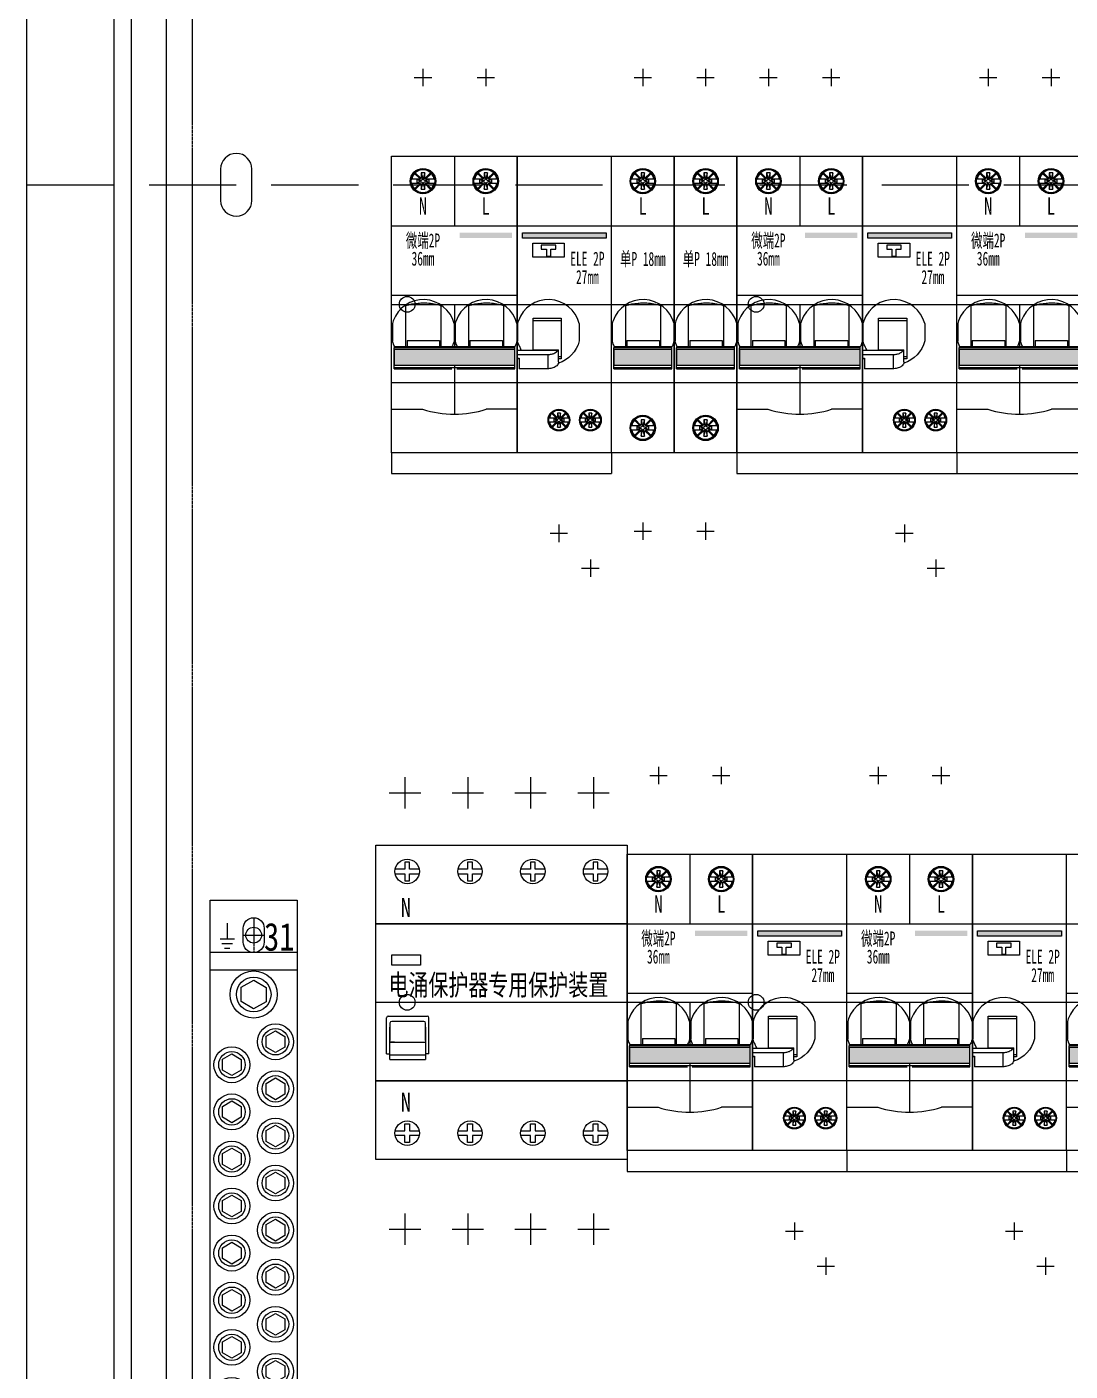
# Model space of a CAD drawing. Extents: x 1423953 to 1424553, y 431543 to 432743.
# Drawn here: x 1423953.4 to 1424252.4, y 431803.3 to 432188.5 of the extents above; entities that cross this region are included whole.
import ezdxf
from ezdxf.enums import TextEntityAlignment as Align

# ---------------------------------------------------------------- set-up
doc = ezdxf.new("R2010")
doc.units = 0
doc.header["$MEASUREMENT"] = 0
doc.linetypes.add('DASH', pattern=[0.35, 0.25, -0.1])
doc.linetypes.add('LYJS-XX', pattern=[0.35, 0.25, -0.1])
for name, color, linetype in [('dian', 7, 'Continuous'), ('LY-JS-BJ', 7, 'Continuous'), ('LY-JS-YQJ', 7, 'Continuous'), ('布置图', 20, 'Continuous'), ('照明平面设备层', 1, 'Continuous')]:
    doc.layers.add(name, color=color, linetype=linetype)
doc.styles.add('-宋体', font='', dxfattribs={"width": 0.65})
doc.styles.add('LY-SJ-元器件', font='', dxfattribs={"width": 0.6, "height": 4})
doc.styles.get('-宋体').set_extended_font_data('NSimSun')
doc.styles.get('LY-SJ-元器件').set_extended_font_data('SimSun')

# ---------------------------------------------------------------- blocks, each defined once
blk = doc.blocks.new('微端1P-18mm-2022.1')
h = blk.add_hatch(color=0)
h.dxf.hatch_style = 1
h.paths.add_polyline_path([(17.3, -17.47), (17.3, -12.97), (0.7, -12.97), (0.7, -17.47)])
at = {"color": 1}
for p, q in [((9, 67.5), (9, 62.5)), ((6.5, 65), (11.5, 65)), ((0, 0), (18, 0)), ((6.5, -65), (11.5, -65)), ((9, -62.5), (9, -67.5))]:
    blk.add_line(p, q, dxfattribs=at)
at = {"color": 0}
for p, q in [((0, -42.5), (0, 42.5)), ((0, 42.5), (18, 42.5)), ((18, 42.5), (18, -42.5)), ((0, 22.5), (18, 22.5)), ((18, -22.5), (0, -22.5)), ((18, -42.5), (0, -42.5))]:
    blk.add_line(p, q, dxfattribs=at)
at = {"color": 0, "linetype": 'Continuous', "lineweight": 25}
for p, q in [((5.58, 34.71), (7.95, 34.71)), ((7.95, 35.91), (5.59, 35.91)), ((6.7, 37.82), (6.49, 37.61)), ((6.49, 37.61), (6.6, 37.5)), ((6.6, 37.5), (8.15, 35.95)), ((8.15, 34.67), (6.6, 33.12)), ((6.81, 37.71), (6.7, 37.82)), ((8.39, 36.13), (6.81, 37.71)), ((7.25, 35.91), (7.25, 34.71)), ((7.25, 35.91), (8, 35.46)), ((7.25, 34.71), (8, 35.16)), ((8, 35.46), (8, 35.16)), ((8.25, 35.46), (8, 35.46)), ((8, 35.16), (8.25, 35.16)), ((8.5, 37.66), (8.85, 36.31)), ((8.5, 37.66), (8.5, 36.46)), ((9.5, 37.66), (8.5, 37.66)), ((8.5, 36.46), (8.85, 35.96)), ((9.15, 36.31), (8.85, 36.31)), ((8.85, 36.31), (8.85, 35.96)), ((9.5, 37.66), (9.15, 36.31)), ((9.5, 36.46), (9.15, 35.96)), ((9.15, 35.96), (9.15, 36.31)), ((9.5, 36.46), (9.5, 37.66)), ((11.19, 37.71), (9.61, 36.13)), ((10, 35.46), (9.75, 35.46)), ((9.75, 35.16), (10, 35.16)), ((9.85, 35.95), (11.4, 37.5)), ((11.4, 33.12), (9.85, 34.67)), ((10.75, 35.91), (10, 35.46)), ((10, 35.16), (10, 35.46)), ((10.75, 34.71), (10, 35.16)), ((12.42, 35.91), (10.05, 35.91)), ((10.05, 34.71), (12.41, 34.71)), ((10.75, 34.71), (10.75, 35.91)), ((11.3, 37.82), (11.19, 37.71)), ((11.51, 37.61), (11.3, 37.82)), ((11.4, 37.5), (11.51, 37.61)), ((6.6, 33.12), (6.49, 33.01)), ((6.49, 33.01), (6.7, 32.8)), ((6.7, 32.8), (6.81, 32.91)), ((6.81, 32.91), (8.39, 34.49)), ((8.5, 34.16), (8.85, 34.65)), ((8.5, 32.96), (8.85, 34.31)), ((8.5, 34.16), (8.5, 32.96)), ((8.5, 32.96), (9.5, 32.96)), ((8.85, 34.65), (8.85, 34.31)), ((8.85, 34.31), (9.15, 34.31)), ((9, 31.81), (9, 32.06)), ((9.15, 34.31), (9.15, 34.66)), ((9.5, 34.16), (9.15, 34.66)), ((9.15, 34.31), (9.5, 32.96)), ((9.5, 32.96), (9.5, 34.16)), ((9.61, 34.49), (11.19, 32.91)), ((11.19, 32.91), (11.3, 32.8)), ((11.3, 32.8), (11.51, 33.01)), ((11.51, 33.01), (11.4, 33.12)), ((4.1, -12.22), (4.1, -0.35)), ((14.1, -0.35), (14.1, -12.22)), ((0.25, -5.47), (0.25, -10.49)), ((17.95, -5.47), (17.95, -10.49)), ((4.45, -10.38), (13.75, -10.38)), ((4.45, -10.38), (4.45, -12.22)), ((13.75, -10.38), (13.75, -12.22)), ((0.7, -12.22), (0.7, -12.44)), ((17.3, -12.22), (0.7, -12.22)), ((17.3, -12.44), (0.7, -12.44)), ((0.7, -18.44), (0.7, -12.44)), ((17.3, -12.97), (0.7, -12.97)), ((0.7, -12.97), (0.7, -17.47)), ((17.3, -12.44), (17.3, -12.22)), ((17.3, -18.44), (17.3, -12.44)), ((17.3, -17.47), (17.3, -12.97)), ((0.7, -17.47), (17.3, -17.47)), ((0.7, -18.13), (17.3, -18.13)), ((0.7, -18.44), (17.3, -18.44)), ((6.7, -32.89), (6.49, -33.1)), ((6.49, -33.1), (6.6, -33.21)), ((6.6, -33.21), (8.15, -34.76)), ((6.81, -33), (6.7, -32.89)), ((8.39, -34.58), (6.81, -33)), ((8.5, -33.05), (8.85, -34.4)), ((8.5, -33.05), (8.5, -34.25)), ((9.5, -33.05), (8.5, -33.05)), ((8.5, -34.25), (8.85, -34.75)), ((9.15, -34.4), (8.85, -34.4)), ((8.85, -34.4), (8.85, -34.75)), ((9.5, -33.05), (9.15, -34.4)), ((9.5, -34.25), (9.15, -34.75)), ((9.15, -34.75), (9.15, -34.4)), ((9.5, -34.25), (9.5, -33.05)), ((11.19, -33), (9.61, -34.58)), ((9.85, -34.76), (11.4, -33.21)), ((11.3, -32.89), (11.19, -33)), ((11.51, -33.1), (11.3, -32.89)), ((11.4, -33.21), (11.51, -33.1)), ((5.58, -36), (7.95, -36)), ((7.95, -34.8), (5.59, -34.8)), ((6.6, -37.59), (6.49, -37.7)), ((6.49, -37.7), (6.7, -37.91)), ((8.15, -36.04), (6.6, -37.59)), ((6.7, -37.91), (6.81, -37.8)), ((6.81, -37.8), (8.39, -36.22)), ((7.25, -34.8), (7.25, -36)), ((7.25, -34.8), (8, -35.25)), ((7.25, -36), (8, -35.55)), ((8, -35.25), (8, -35.55)), ((8.25, -35.25), (8, -35.25)), ((8, -35.55), (8.25, -35.55)), ((8.5, -36.55), (8.85, -36.05)), ((8.5, -37.75), (8.85, -36.4)), ((8.5, -36.55), (8.5, -37.75)), ((8.5, -37.75), (9.5, -37.75)), ((8.85, -36.05), (8.85, -36.4)), ((8.85, -36.4), (9.15, -36.4)), ((9.15, -36.4), (9.15, -36.05)), ((9.5, -36.55), (9.15, -36.05)), ((9.15, -36.4), (9.5, -37.75)), ((9.5, -37.75), (9.5, -36.55)), ((9.61, -36.22), (11.19, -37.8)), ((10, -35.25), (9.75, -35.25)), ((9.75, -35.55), (10, -35.55)), ((11.4, -37.59), (9.85, -36.04)), ((10.75, -34.8), (10, -35.25)), ((10, -35.55), (10, -35.25)), ((10.75, -36), (10, -35.55)), ((12.42, -34.8), (10.05, -34.8)), ((10.05, -36), (12.41, -36)), ((10.75, -36), (10.75, -34.8)), ((11.19, -37.8), (11.3, -37.91)), ((11.3, -37.91), (11.51, -37.7)), ((11.51, -37.7), (11.4, -37.59)), ((9, -38.9), (9, -38.65))]:
    blk.add_line(p, q, dxfattribs=at)
for points in [[(8.85, 35.96, -0.008657), (8.83, 35.88, -0.023793), (8.8, 35.81, -0.091571), (8.7, 35.65, -0.078411), (8.54, 35.53, -0.073505), (8.41, 35.48, -0.017685), (8.36, 35.47, -0.010456), (8.3, 35.46, -0.005778), (8.25, 35.46)], [(8.25, 35.16, -0.00869), (8.33, 35.15, -0.023887), (8.41, 35.14, -0.086312), (8.57, 35.07, -0.089889), (8.74, 34.92, -0.067544), (8.8, 34.81, -0.017754), (8.82, 34.76, -0.010496), (8.84, 34.71, -0.005799), (8.85, 34.65)], [(9.75, 35.46, -0.008656), (9.67, 35.47, -0.023792), (9.59, 35.48, -0.085963), (9.43, 35.54, -0.089526), (9.26, 35.69, -0.067272), (9.2, 35.81, -0.017683), (9.18, 35.86, -0.010455), (9.16, 35.91, -0.005777), (9.15, 35.96)], [(9.15, 34.66, -0.008657), (9.17, 34.74, -0.023793), (9.2, 34.81, -0.091571), (9.3, 34.96, -0.078412), (9.46, 35.09, -0.073501), (9.59, 35.14, -0.017684), (9.64, 35.15, -0.010456), (9.7, 35.15, -0.005777), (9.75, 35.16)], [(17.95, -5.47, 0.325898), (9.48, 1.36, 0.327549), (0.48, -4.75, 0.019903), (0.25, -5.47)], [(4.1, -0.35, -0.057791), (7.63, 0.35, -0.021426), (9.1, 0.42)], [(9.1, 0.42, -0.062866), (13.22, -0.09, -0.011925), (13.81, -0.26, -0.00278), (14.1, -0.35)], [(0.95, -12.22, -0.004985), (0.8, -11.97, -0.030991), (0.56, -11.44, -0.01067), (0.46, -11.16, -0.005787), (0.39, -10.94, -0.003458), (0.32, -10.72, -0.001919), (0.25, -10.49)], [(17.95, -10.49, -0.002854), (17.85, -10.83, -0.004585), (17.78, -11.05, -0.019111), (17.6, -11.55, -0.037551), (17.32, -12.12, -0.002555), (17.26, -12.22)], [(8.85, -34.75, -0.008657), (8.83, -34.83, -0.023793), (8.8, -34.9, -0.091571), (8.7, -35.05, -0.078411), (8.54, -35.18, -0.073505), (8.41, -35.23, -0.017685), (8.36, -35.24, -0.010456), (8.3, -35.24, -0.005778), (8.25, -35.25)], [(8.25, -35.55, -0.00869), (8.33, -35.56, -0.023887), (8.41, -35.57, -0.086312), (8.57, -35.63, -0.089889), (8.74, -35.79, -0.067544), (8.8, -35.9, -0.017754), (8.82, -35.95, -0.010496), (8.84, -36, -0.005799), (8.85, -36.05)], [(9.75, -35.25, -0.008656), (9.67, -35.24, -0.023792), (9.59, -35.23, -0.085963), (9.43, -35.16, -0.089526), (9.26, -35.01, -0.067272), (9.2, -34.9, -0.017683), (9.18, -34.85, -0.010455), (9.16, -34.8, -0.005777), (9.15, -34.75)], [(9.15, -36.05, -0.008657), (9.17, -35.97, -0.023793), (9.2, -35.9, -0.091571), (9.3, -35.74, -0.078412), (9.46, -35.62, -0.073501), (9.59, -35.57, -0.017684), (9.64, -35.56, -0.010456), (9.7, -35.55, -0.005777), (9.75, -35.55)]]:
    blk.add_lwpolyline(points, format="xyb", dxfattribs=at)
at = {"color": 0}
for centre, radius in [((9, 35.31), 3.64), ((9, 35.31), 3.39), ((9, -35.4), 3.64), ((9, -35.4), 3.39)]:
    blk.add_circle(centre, radius, dxfattribs=at)
at = {"color": 0, "linetype": 'Continuous', "lineweight": 25}
for centre in [(9, 35.31), (9, -35.4)]:
    blk.add_circle(centre, 3.5, dxfattribs=at)
for centre, radius, start, end in [((9, 35.31), 3.25, 47.6454, 132.3546), ((9, 35.31), 3.25, 137.6454, 169.3613), ((9, 35.31), 3.25, 190.6387, 222.3546), ((7.95, 36.46), 0.552, 270, 360), ((7.95, 34.16), 0.552, 0, 90), ((10.05, 36.46), 0.552, 180, 270), ((10.05, 34.16), 0.552, 90, 180), ((9, 35.31), 3.25, 10.6387, 42.3546), ((9, 35.31), 3.25, 317.6454, 349.3613), ((9, 35.31), 3.25, 227.6454, 312.3546), ((9, -35.4), 3.25, 137.6454, 169.3613), ((9, -35.4), 3.25, 47.6454, 132.3546), ((7.95, -34.25), 0.552, 270, 360), ((10.05, -34.25), 0.552, 180, 270), ((9, -35.4), 3.25, 10.6387, 42.3546), ((9, -35.4), 3.25, 190.6387, 222.3546), ((9, -35.4), 3.25, 227.6454, 312.3546), ((7.95, -36.55), 0.552, 0, 90), ((10.05, -36.55), 0.552, 90, 180), ((9, -35.4), 3.25, 317.6454, 349.3613)]:
    blk.add_arc(centre, radius, start, end, dxfattribs=at)
at = {"color": 0, "style": 'LY-SJ-元器件', "width": 0.7}
blk.add_text('L', height=5, dxfattribs=at).set_placement((9, 28.16), align=Align.MIDDLE)
at = {"color": 1, "style": 'LY-SJ-元器件', "width": 0.6}
blk.add_text('单P 18mm', height=4, dxfattribs=at).set_placement((9, 13.08), align=Align.MIDDLE)
blk = doc.blocks.new('微端2P+ELE-63mm-2022.1')
h = blk.add_hatch(color=3)
h.dxf.hatch_style = 1
h.paths.add_polyline_path([(34.5, 19), (34.5, 20.5), (19.5, 20.5), (19.5, 19)])
h = blk.add_hatch(color=3)
h.dxf.hatch_style = 1
h.paths.add_polyline_path([(61.5, 19), (61.5, 20.5), (37.5, 20.5), (37.5, 19)])
h = blk.add_hatch(color=0)
h.dxf.hatch_style = 1
h.paths.add_polyline_path([(0.7, -12.97), (0.7, -17.47), (35.3, -17.47), (35.3, -12.97)])
at = {"color": 1}
for p, q in [((9, 67.5), (9, 62.5)), ((27, 67.5), (27, 62.5)), ((6.5, 65), (11.5, 65)), ((24.5, 65), (29.5, 65)), ((0, 0), (63, 0))]:
    blk.add_line(p, q, dxfattribs=at)
at = {"color": 0}
for p, q in [((0, 42.5), (36, 42.5)), ((0, -42.5), (0, 42.5)), ((18, 42.5), (18, 22.5)), ((36, 42.5), (36, -42.5)), ((63, -42.5), (63, 42.5)), ((0, 22.5), (36, 22.5)), ((36, 2.5), (0, 2.5)), ((18, 0), (18, -12.22)), ((18, -17.47), (18, -31.46)), ((48.65, -15.61), (47.85, -15.61)), ((36, -22.5), (0, -22.5)), ((0, -42.5), (0, -48.5)), ((36, -42.5), (0, -42.5)), ((63, -42.5), (63, -48.5)), ((0, -48.5), (63, -48.5))]:
    blk.add_line(p, q, dxfattribs=at)
at = {"color": 0, "linetype": 'Continuous', "lineweight": 25}
for p, q in [((5.58, 34.71), (7.95, 34.71)), ((7.95, 35.91), (5.59, 35.91)), ((6.7, 37.82), (6.49, 37.61)), ((6.49, 37.61), (6.6, 37.5)), ((6.6, 37.5), (8.15, 35.95)), ((8.15, 34.67), (6.6, 33.12)), ((6.81, 37.71), (6.7, 37.82)), ((8.39, 36.13), (6.81, 37.71)), ((7.25, 35.91), (8, 35.46)), ((7.25, 35.91), (7.25, 34.71)), ((7.25, 34.71), (8, 35.16)), ((8, 35.46), (8, 35.16)), ((8.25, 35.46), (8, 35.46)), ((8, 35.16), (8.25, 35.16)), ((9.5, 37.66), (8.5, 37.66)), ((8.5, 37.66), (8.5, 36.46)), ((8.5, 37.66), (8.85, 36.31)), ((8.5, 36.46), (8.85, 35.96)), ((9.15, 36.31), (8.85, 36.31)), ((8.85, 36.31), (8.85, 35.96)), ((9.5, 37.66), (9.15, 36.31)), ((9.5, 36.46), (9.15, 35.96)), ((9.15, 35.96), (9.15, 36.31)), ((9.5, 36.46), (9.5, 37.66)), ((11.19, 37.71), (9.61, 36.13)), ((10, 35.46), (9.75, 35.46)), ((9.75, 35.16), (10, 35.16)), ((9.85, 35.95), (11.4, 37.5)), ((11.4, 33.12), (9.85, 34.67)), ((10.75, 35.91), (10, 35.46)), ((10, 35.16), (10, 35.46)), ((10.75, 34.71), (10, 35.16)), ((12.42, 35.91), (10.05, 35.91)), ((10.05, 34.71), (12.41, 34.71)), ((10.75, 34.71), (10.75, 35.91)), ((11.3, 37.82), (11.19, 37.71)), ((11.51, 37.61), (11.3, 37.82)), ((11.4, 37.5), (11.51, 37.61)), ((23.58, 34.71), (25.95, 34.71)), ((25.95, 35.91), (23.59, 35.91)), ((24.7, 37.82), (24.49, 37.61)), ((24.49, 37.61), (24.6, 37.5)), ((24.6, 37.5), (26.15, 35.95)), ((26.15, 34.67), (24.6, 33.12)), ((24.81, 37.71), (24.7, 37.82)), ((26.39, 36.13), (24.81, 37.71)), ((25.25, 35.91), (25.25, 34.71)), ((25.25, 35.91), (26, 35.46)), ((25.25, 34.71), (26, 35.16)), ((26.25, 35.46), (26, 35.46)), ((26, 35.46), (26, 35.16)), ((26, 35.16), (26.25, 35.16)), ((26.5, 37.66), (26.5, 36.46)), ((26.5, 37.66), (26.85, 36.31)), ((27.5, 37.66), (26.5, 37.66)), ((26.5, 36.46), (26.85, 35.96)), ((26.85, 36.31), (26.85, 35.96)), ((27.15, 36.31), (26.85, 36.31)), ((27.5, 37.66), (27.15, 36.31)), ((27.5, 36.46), (27.15, 35.96)), ((27.15, 35.96), (27.15, 36.31)), ((27.5, 36.46), (27.5, 37.66)), ((29.19, 37.71), (27.61, 36.13)), ((28, 35.46), (27.75, 35.46)), ((27.75, 35.16), (28, 35.16)), ((27.85, 35.95), (29.4, 37.5)), ((29.4, 33.12), (27.85, 34.67)), ((28.75, 35.91), (28, 35.46)), ((28, 35.16), (28, 35.46)), ((28.75, 34.71), (28, 35.16)), ((30.42, 35.91), (28.05, 35.91)), ((28.05, 34.71), (30.41, 34.71)), ((28.75, 34.71), (28.75, 35.91)), ((29.3, 37.82), (29.19, 37.71)), ((29.51, 37.61), (29.3, 37.82)), ((29.4, 37.5), (29.51, 37.61)), ((6.6, 33.12), (6.49, 33.01)), ((6.49, 33.01), (6.7, 32.8)), ((6.7, 32.8), (6.81, 32.91)), ((6.81, 32.91), (8.39, 34.49)), ((8.5, 34.16), (8.85, 34.65)), ((8.5, 32.96), (8.85, 34.31)), ((8.5, 34.16), (8.5, 32.96)), ((8.5, 32.96), (9.5, 32.96)), ((8.85, 34.65), (8.85, 34.31)), ((8.85, 34.31), (9.15, 34.31)), ((9, 31.81), (9, 32.06)), ((9.15, 34.31), (9.15, 34.66)), ((9.5, 34.16), (9.15, 34.66)), ((9.15, 34.31), (9.5, 32.96)), ((9.5, 32.96), (9.5, 34.16)), ((9.61, 34.49), (11.19, 32.91)), ((11.19, 32.91), (11.3, 32.8)), ((11.3, 32.8), (11.51, 33.01)), ((11.51, 33.01), (11.4, 33.12)), ((24.6, 33.12), (24.49, 33.01)), ((24.49, 33.01), (24.7, 32.8)), ((24.7, 32.8), (24.81, 32.91)), ((24.81, 32.91), (26.39, 34.49)), ((26.5, 34.16), (26.85, 34.65)), ((26.5, 32.96), (26.85, 34.31)), ((26.5, 34.16), (26.5, 32.96)), ((26.5, 32.96), (27.5, 32.96)), ((26.85, 34.65), (26.85, 34.31)), ((26.85, 34.31), (27.15, 34.31)), ((27, 31.81), (27, 32.06)), ((27.5, 34.16), (27.15, 34.66)), ((27.15, 34.31), (27.15, 34.66)), ((27.15, 34.31), (27.5, 32.96)), ((27.5, 32.96), (27.5, 34.16)), ((27.61, 34.49), (29.19, 32.91)), ((29.19, 32.91), (29.3, 32.8)), ((29.3, 32.8), (29.51, 33.01)), ((29.51, 33.01), (29.4, 33.12)), ((4.1, -12.22), (4.1, -0.35)), ((14.1, -0.35), (14.1, -12.22)), ((22.1, -12.22), (22.1, -0.35)), ((32.1, -0.35), (32.1, -12.22)), ((0.25, -5.47), (0.25, -10.49)), ((17.95, -5.47), (17.95, -10.49)), ((18.25, -5.47), (18.25, -10.49)), ((35.95, -5.47), (35.95, -10.49)), ((36.11, -5.47), (36.11, -10.49)), ((40.55, -13.08), (40.55, -3.94)), ((40.55, -3.94), (48.65, -3.94)), ((40.55, -4.67), (48.65, -4.67)), ((48.65, -3.94), (48.65, -15.61)), ((53.81, -5.47), (53.81, -10.49)), ((4.45, -10.38), (13.75, -10.38)), ((4.45, -10.38), (4.45, -12.22)), ((13.75, -10.38), (13.75, -12.22)), ((22.45, -10.38), (31.75, -10.38)), ((22.45, -10.38), (22.45, -12.22)), ((31.75, -10.38), (31.75, -12.22)), ((0.7, -12.22), (0.7, -12.44)), ((35.3, -12.22), (0.7, -12.22)), ((35.3, -12.44), (0.7, -12.44)), ((0.7, -18.44), (0.7, -12.44)), ((35.3, -12.97), (0.7, -12.97)), ((0.7, -12.97), (0.7, -17.47)), ((35.3, -12.44), (35.3, -12.22)), ((35.3, -18.44), (35.3, -12.44)), ((35.3, -17.47), (35.3, -12.97)), ((36, -13.09), (47.68, -13.09)), ((36, -14.38), (44.85, -14.38)), ((40.55, -13.08), (47.85, -13.08)), ((44.85, -18.44), (44.85, -14.38)), ((47.85, -16.51), (47.85, -13.08)), ((47.85, -14.99), (48.65, -14.99)), ((0.7, -17.47), (35.3, -17.47)), ((0.7, -18.13), (35.3, -18.13)), ((0.7, -18.44), (17.3, -18.44)), ((18.7, -18.44), (35.3, -18.44)), ((36, -15.45), (36.55, -15.45)), ((36.55, -15.61), (36, -15.61)), ((36.55, -15.45), (36.55, -18.44)), ((44.85, -18.44), (36.55, -18.44)), ((47.07, -32.65), (45.04, -32.65)), ((45.04, -33.68), (47.07, -33.68)), ((46, -31.01), (45.82, -31.19)), ((45.82, -31.19), (45.91, -31.29)), ((45.91, -31.29), (47.24, -32.62)), ((47.24, -33.71), (45.91, -35.04)), ((46.09, -31.1), (46, -31.01)), ((47.45, -32.46), (46.09, -31.1)), ((46.09, -35.23), (47.45, -33.87)), ((46.47, -32.65), (46.47, -33.68)), ((46.47, -32.65), (47.11, -33.04)), ((46.47, -33.68), (47.11, -33.29)), ((47.11, -33.04), (47.11, -33.29)), ((47.33, -33.04), (47.11, -33.04)), ((47.11, -33.29), (47.33, -33.29)), ((47.54, -31.15), (47.84, -32.31)), ((47.54, -31.15), (47.54, -32.18)), ((48.4, -31.15), (47.54, -31.15)), ((47.54, -32.18), (47.84, -32.61)), ((47.54, -34.15), (47.84, -33.73)), ((47.54, -35.18), (47.84, -34.02)), ((47.54, -34.15), (47.54, -35.18)), ((48.1, -32.31), (47.84, -32.31)), ((47.84, -32.31), (47.84, -32.61)), ((47.84, -33.73), (47.84, -34.02)), ((47.84, -34.02), (48.1, -34.02)), ((48.4, -31.15), (48.1, -32.31)), ((48.4, -32.18), (48.1, -32.61)), ((48.1, -32.61), (48.1, -32.31)), ((48.1, -34.02), (48.1, -33.72)), ((48.4, -34.15), (48.1, -33.72)), ((48.1, -34.02), (48.4, -35.18)), ((48.4, -32.18), (48.4, -31.15)), ((48.4, -35.18), (48.4, -34.15)), ((49.85, -31.1), (48.49, -32.46)), ((48.49, -33.87), (49.85, -35.23)), ((48.83, -33.04), (48.61, -33.04)), ((48.61, -33.29), (48.83, -33.29)), ((48.7, -32.62), (50.03, -31.29)), ((50.03, -35.04), (48.7, -33.71)), ((49.47, -32.65), (48.83, -33.04)), ((48.83, -33.29), (48.83, -33.04)), ((49.47, -33.68), (48.83, -33.29)), ((50.9, -32.65), (48.87, -32.65)), ((48.87, -33.68), (50.89, -33.68)), ((49.47, -33.68), (49.47, -32.65)), ((49.94, -31.01), (49.85, -31.1)), ((50.12, -31.19), (49.94, -31.01)), ((50.03, -31.29), (50.12, -31.19)), ((56.07, -32.65), (54.04, -32.65)), ((54.04, -33.68), (56.07, -33.68)), ((55, -31.01), (54.82, -31.19)), ((54.82, -31.19), (54.91, -31.29)), ((54.91, -31.29), (56.24, -32.62)), ((56.24, -33.71), (54.91, -35.04)), ((55.09, -31.1), (55, -31.01)), ((56.45, -32.46), (55.09, -31.1)), ((55.09, -35.23), (56.45, -33.87)), ((55.47, -32.65), (55.47, -33.68)), ((55.47, -32.65), (56.11, -33.04)), ((55.47, -33.68), (56.11, -33.29)), ((56.11, -33.04), (56.11, -33.29)), ((56.33, -33.04), (56.11, -33.04)), ((56.11, -33.29), (56.33, -33.29)), ((56.54, -31.15), (56.84, -32.31)), ((56.54, -31.15), (56.54, -32.18)), ((57.4, -31.15), (56.54, -31.15)), ((56.54, -32.18), (56.84, -32.61)), ((56.54, -34.15), (56.84, -33.73)), ((56.54, -35.18), (56.84, -34.02)), ((56.54, -34.15), (56.54, -35.18)), ((57.1, -32.31), (56.84, -32.31)), ((56.84, -32.31), (56.84, -32.61)), ((56.84, -33.73), (56.84, -34.02)), ((56.84, -34.02), (57.1, -34.02)), ((57.4, -31.15), (57.1, -32.31)), ((57.4, -32.18), (57.1, -32.61)), ((57.1, -32.61), (57.1, -32.31)), ((57.1, -34.02), (57.1, -33.72)), ((57.4, -34.15), (57.1, -33.72)), ((57.1, -34.02), (57.4, -35.18)), ((57.4, -32.18), (57.4, -31.15)), ((57.4, -35.18), (57.4, -34.15)), ((58.85, -31.1), (57.49, -32.46)), ((57.49, -33.87), (58.85, -35.23)), ((57.83, -33.04), (57.61, -33.04)), ((57.61, -33.29), (57.83, -33.29)), ((57.7, -32.62), (59.03, -31.29)), ((59.03, -35.04), (57.7, -33.71)), ((58.47, -32.65), (57.83, -33.04)), ((57.83, -33.29), (57.83, -33.04)), ((58.47, -33.68), (57.83, -33.29)), ((59.9, -32.65), (57.87, -32.65)), ((57.87, -33.68), (59.89, -33.68)), ((58.47, -33.68), (58.47, -32.65)), ((58.94, -31.01), (58.85, -31.1)), ((59.12, -31.19), (58.94, -31.01)), ((59.03, -31.29), (59.12, -31.19)), ((45.91, -35.04), (45.82, -35.14)), ((45.82, -35.14), (46, -35.32)), ((46, -35.32), (46.09, -35.23)), ((47.54, -35.18), (48.4, -35.18)), ((47.97, -36.17), (47.97, -35.95)), ((49.85, -35.23), (49.94, -35.32)), ((49.94, -35.32), (50.12, -35.14)), ((50.12, -35.14), (50.03, -35.04)), ((54.91, -35.04), (54.82, -35.14)), ((54.82, -35.14), (55, -35.32)), ((55, -35.32), (55.09, -35.23)), ((56.54, -35.18), (57.4, -35.18)), ((56.97, -36.17), (56.97, -35.95)), ((58.85, -35.23), (58.94, -35.32)), ((58.94, -35.32), (59.12, -35.14)), ((59.12, -35.14), (59.03, -35.04))]:
    blk.add_line(p, q, dxfattribs=at)
at = {"color": 1, "linetype": 'ByBlock'}
for p, q in [((47.97, -63.1), (47.97, -68.1)), ((45.47, -65.6), (50.47, -65.6)), ((56.97, -73.1), (56.97, -78.1)), ((54.47, -75.6), (59.47, -75.6))]:
    blk.add_line(p, q, dxfattribs=at)
at = {"color": 0}
for points in [[(63, -42.5), (36, -42.5), (36, 42.5), (63, 42.5)], [(36, 22.5), (63, 22.5)], [(42.9, 17), (42.9, 15.8), (44.4, 15.8), (44.4, 13.8), (45.6, 13.8), (45.6, 15.8), (47.1, 15.8), (47.1, 17), (42.9, 17)], [(63, -22.5), (36, -22.5)], [(0, -30.05), (8.89, -30.05)], [(36, -30.05), (27.11, -30.05)]]:
    blk.add_lwpolyline(points, dxfattribs=at)
at = {"color": 0, "linetype": 'Continuous', "lineweight": 25}
for points in [[(8.85, 35.96, -0.008657), (8.83, 35.88, -0.023793), (8.8, 35.81, -0.091571), (8.7, 35.65, -0.078411), (8.54, 35.53, -0.073505), (8.41, 35.48, -0.017685), (8.36, 35.47, -0.010456), (8.3, 35.46, -0.005778), (8.25, 35.46)], [(8.25, 35.16, -0.00869), (8.33, 35.15, -0.023887), (8.41, 35.14, -0.086312), (8.57, 35.07, -0.089889), (8.74, 34.92, -0.067544), (8.8, 34.81, -0.017754), (8.82, 34.76, -0.010496), (8.84, 34.71, -0.005799), (8.85, 34.65)], [(9.75, 35.46, -0.008656), (9.67, 35.47, -0.023792), (9.59, 35.48, -0.085963), (9.43, 35.54, -0.089526), (9.26, 35.69, -0.067272), (9.2, 35.81, -0.017683), (9.18, 35.86, -0.010455), (9.16, 35.91, -0.005777), (9.15, 35.96)], [(9.15, 34.66, -0.008657), (9.17, 34.74, -0.023793), (9.2, 34.81, -0.091571), (9.3, 34.96, -0.078412), (9.46, 35.09, -0.073501), (9.59, 35.14, -0.017684), (9.64, 35.15, -0.010456), (9.7, 35.15, -0.005777), (9.75, 35.16)], [(26.85, 35.96, -0.008657), (26.83, 35.88, -0.023793), (26.8, 35.81, -0.091571), (26.7, 35.65, -0.078411), (26.54, 35.53, -0.073505), (26.41, 35.48, -0.017685), (26.36, 35.47, -0.010456), (26.3, 35.46, -0.005778), (26.25, 35.46)], [(26.25, 35.16, -0.00869), (26.33, 35.15, -0.023887), (26.41, 35.14, -0.086312), (26.57, 35.07, -0.089889), (26.74, 34.92, -0.067544), (26.8, 34.81, -0.017754), (26.82, 34.76, -0.010496), (26.84, 34.71, -0.005799), (26.85, 34.65)], [(27.75, 35.46, -0.008656), (27.67, 35.47, -0.023792), (27.59, 35.48, -0.085963), (27.43, 35.54, -0.089526), (27.26, 35.69, -0.067272), (27.2, 35.81, -0.017683), (27.18, 35.86, -0.010455), (27.16, 35.91, -0.005777), (27.15, 35.96)], [(27.15, 34.66, -0.008657), (27.17, 34.74, -0.023793), (27.2, 34.81, -0.091571), (27.3, 34.96, -0.078412), (27.46, 35.09, -0.073501), (27.59, 35.14, -0.017684), (27.64, 35.15, -0.010456), (27.7, 35.15, -0.005777), (27.75, 35.16)], [(17.95, -5.47, 0.325898), (9.48, 1.36, 0.327549), (0.48, -4.75, 0.019903), (0.25, -5.47)], [(4.1, -0.35, -0.057791), (7.63, 0.35, -0.021426), (9.1, 0.42)], [(9.1, 0.42, -0.062866), (13.22, -0.09, -0.011925), (13.81, -0.26, -0.00278), (14.1, -0.35)], [(35.95, -5.47, 0.325898), (27.48, 1.36, 0.327549), (18.48, -4.75, 0.019903), (18.25, -5.47)], [(22.1, -0.35, -0.057791), (25.63, 0.35, -0.021426), (27.1, 0.42)], [(27.1, 0.42, -0.062866), (31.22, -0.09, -0.011925), (31.81, -0.26, -0.00278), (32.1, -0.35)], [(53.81, -5.47, 0.325898), (45.34, 1.36, 0.327549), (36.34, -4.75, 0.019903), (36.11, -5.47)], [(0.95, -12.22, -0.004985), (0.8, -11.97, -0.030991), (0.56, -11.44, -0.01067), (0.46, -11.16, -0.005787), (0.39, -10.94, -0.003458), (0.32, -10.72, -0.001919), (0.25, -10.49)], [(17.95, -10.49, -0.002854), (17.85, -10.83, -0.004585), (17.78, -11.05, -0.019111), (17.6, -11.55, -0.037551), (17.32, -12.12, -0.002555), (17.26, -12.22)], [(18.95, -12.22, -0.004985), (18.8, -11.97, -0.030991), (18.56, -11.44, -0.01067), (18.46, -11.16, -0.005787), (18.39, -10.94, -0.003458), (18.32, -10.72, -0.001919), (18.25, -10.49)], [(35.95, -10.49, -0.002854), (35.85, -10.83, -0.004585), (35.78, -11.05, -0.019111), (35.6, -11.55, -0.037551), (35.32, -12.12, -0.002555), (35.26, -12.22)], [(37.19, -13.09, -0.001795), (36.72, -12.11, -0.00414), (36.48, -11.57, -0.009598), (36.28, -11.1, -0.013431), (36.18, -10.85, -0.015877), (36.14, -10.72, -0.023788), (36.12, -10.63, -0.050604), (36.11, -10.53, -0.012356), (36.11, -10.49)], [(53.81, -10.49, -0.25096), (47.8, -16.87)], [(44.85, -14.38, 0.009763), (45.08, -14.37, 0.05752), (46.08, -14.21, 0.073734), (46.98, -13.81, 0.073656), (47.49, -13.36, 0.028209), (47.59, -13.23, 0.012152), (47.68, -13.09)], [(47.85, -13.22, 0.010405), (47.85, -13.21, 0.052357), (47.85, -13.2, 0.052352), (47.84, -13.19, 0.046202), (47.83, -13.17, 0.029578), (47.82, -13.16, 0.02368), (47.8, -13.15, 0.017967), (47.78, -13.14, 0.014665), (47.76, -13.13, 0.011695), (47.74, -13.12, 0.016038), (47.7, -13.1, 0.002868), (47.68, -13.09)], [(47.85, -16.51, -0.010744), (47.85, -16.6, -0.101991), (47.7, -17.11, -0.08255), (47.35, -17.58, -0.05423), (46.92, -17.91, -0.059873), (46.2, -18.23, -0.070818), (45, -18.44, -0.004299), (44.85, -18.44)], [(47.84, -32.61, -0.008657), (47.82, -32.67, -0.023793), (47.8, -32.74, -0.091571), (47.71, -32.87, -0.078411), (47.58, -32.98, -0.073505), (47.46, -33.02, -0.017685), (47.42, -33.03, -0.010456), (47.37, -33.03, -0.005778), (47.33, -33.04)], [(47.33, -33.29, -0.00869), (47.39, -33.3, -0.023887), (47.46, -33.31, -0.086312), (47.6, -33.37, -0.089889), (47.74, -33.5, -0.067544), (47.8, -33.6, -0.017754), (47.81, -33.64, -0.010496), (47.83, -33.68, -0.005799), (47.84, -33.73)], [(48.61, -33.04, -0.008656), (48.54, -33.03, -0.023792), (48.48, -33.02, -0.085963), (48.34, -32.96, -0.089526), (48.2, -32.83, -0.067272), (48.14, -32.74, -0.017683), (48.12, -32.69, -0.010455), (48.11, -32.65, -0.005777), (48.1, -32.61)], [(48.1, -33.72, -0.008657), (48.12, -33.66, -0.023793), (48.14, -33.59, -0.091571), (48.23, -33.46, -0.078412), (48.36, -33.35, -0.073501), (48.48, -33.31, -0.017684), (48.52, -33.3, -0.010456), (48.57, -33.3, -0.005777), (48.61, -33.29)], [(56.84, -32.61, -0.008657), (56.82, -32.67, -0.023793), (56.8, -32.74, -0.091571), (56.71, -32.87, -0.078411), (56.58, -32.98, -0.073505), (56.46, -33.02, -0.017685), (56.42, -33.03, -0.010456), (56.37, -33.03, -0.005778), (56.33, -33.04)], [(56.33, -33.29, -0.00869), (56.39, -33.3, -0.023887), (56.46, -33.31, -0.086312), (56.6, -33.37, -0.089889), (56.74, -33.5, -0.067544), (56.8, -33.6, -0.017754), (56.81, -33.64, -0.010496), (56.83, -33.68, -0.005799), (56.84, -33.73)], [(57.61, -33.04, -0.008656), (57.54, -33.03, -0.023792), (57.48, -33.02, -0.085963), (57.34, -32.96, -0.089526), (57.2, -32.83, -0.067272), (57.14, -32.74, -0.017683), (57.12, -32.69, -0.010455), (57.11, -32.65, -0.005777), (57.1, -32.61)], [(57.1, -33.72, -0.008657), (57.12, -33.66, -0.023793), (57.14, -33.59, -0.091571), (57.23, -33.46, -0.078412), (57.36, -33.35, -0.073501), (57.48, -33.31, -0.017684), (57.52, -33.3, -0.010456), (57.57, -33.3, -0.005777), (57.61, -33.29)]]:
    blk.add_lwpolyline(points, format="xyb", dxfattribs=at)
at = {"color": 3}
blk.add_lwpolyline([(37.5, 20.5), (61.5, 20.5), (61.5, 19), (37.5, 19)], close=True, dxfattribs=at)
at = {"color": 0}
blk.add_lwpolyline([(40.5, 17.5), (49.5, 17.5), (49.5, 13.5), (40.5, 13.5)], close=True, dxfattribs=at)
for centre, radius in [((9, 35.31), 3.64), ((9, 35.31), 3.39), ((27, 35.31), 3.64), ((27, 35.31), 3.39), ((47.97, -33.16), 3.12), ((47.97, -33.16), 2.91), ((56.97, -33.16), 3.12), ((56.97, -33.16), 2.91)]:
    blk.add_circle(centre, radius, dxfattribs=at)
at = {"color": 0, "linetype": 'Continuous', "lineweight": 25}
for centre, radius in [((9, 35.31), 3.5), ((27, 35.31), 3.5), ((47.97, -33.16), 3), ((56.97, -33.16), 3)]:
    blk.add_circle(centre, radius, dxfattribs=at)
for centre, radius, start, end in [((9, 35.31), 3.25, 47.6454, 132.3546), ((27, 35.31), 3.25, 47.6454, 132.3546), ((9, 35.31), 3.25, 137.6454, 169.3613), ((9, 35.31), 3.25, 190.6387, 222.3546), ((7.95, 36.46), 0.552, 270, 360), ((7.95, 34.16), 0.552, 0, 90), ((10.05, 36.46), 0.552, 180, 270), ((10.05, 34.16), 0.552, 90, 180), ((9, 35.31), 3.25, 10.6387, 42.3546), ((9, 35.31), 3.25, 317.6454, 349.3613), ((27, 35.31), 3.25, 137.6454, 169.3613), ((27, 35.31), 3.25, 190.6387, 222.3546), ((25.95, 36.46), 0.552, 270, 360), ((25.95, 34.16), 0.552, 0, 90), ((28.05, 36.46), 0.552, 180, 270), ((28.05, 34.16), 0.552, 90, 180), ((27, 35.31), 3.25, 10.6387, 42.3546), ((27, 35.31), 3.25, 317.6454, 349.3613), ((9, 35.31), 3.25, 227.6454, 312.3546), ((27, 35.31), 3.25, 227.6454, 312.3546), ((47.97, -33.16), 2.79, 47.6454, 132.3546), ((56.97, -33.16), 2.79, 47.6454, 132.3546), ((47.97, -33.16), 2.79, 137.6454, 169.3613), ((47.97, -33.16), 2.79, 190.6387, 222.3546), ((47.07, -32.18), 0.474, 270, 360), ((47.07, -34.15), 0.474, 0, 90), ((48.87, -32.18), 0.474, 180, 270), ((48.87, -34.15), 0.474, 90, 180), ((47.97, -33.16), 2.79, 10.6387, 42.3546), ((47.97, -33.16), 2.79, 317.6454, 349.3613), ((56.97, -33.16), 2.79, 137.6454, 169.3613), ((56.97, -33.16), 2.79, 190.6387, 222.3546), ((56.07, -32.18), 0.474, 270, 360), ((56.07, -34.15), 0.474, 0, 90), ((57.87, -32.18), 0.474, 180, 270), ((57.87, -34.15), 0.474, 90, 180), ((56.97, -33.16), 2.79, 10.6387, 42.3546), ((56.97, -33.16), 2.79, 317.6454, 349.3613), ((47.97, -33.16), 2.79, 227.6454, 312.3546), ((56.97, -33.16), 2.79, 227.6454, 312.3546)]:
    blk.add_arc(centre, radius, start, end, dxfattribs=at)
at = {"color": 0}
blk.add_arc((18, -1.43), 30.03, 252.3363, 287.6637, dxfattribs=at)
at = {"color": 0, "style": 'LY-SJ-元器件', "width": 0.7}
for s, p in [('N', (9, 28.16)), ('L', (27, 28.16))]:
    blk.add_text(s, height=5, dxfattribs=at).set_placement(p, align=Align.MIDDLE)
at = {"color": 1, "style": 'LY-SJ-元器件', "width": 0.6}
for s, p in [('微端2P', (9, 18.37)), ('36mm', (9, 13.08))]:
    blk.add_text(s, height=4, dxfattribs=at).set_placement(p, align=Align.MIDDLE)
at = {"color": 4, "style": 'LY-SJ-元器件', "width": 0.6}
for s, p in [('ELE 2P', (56.13, 13.08)), ('27mm', (56.13, 7.82))]:
    blk.add_text(s, height=4, dxfattribs=at).set_placement(p, align=Align.MIDDLE)
blk = doc.blocks.new('后备保护-72mm-2022.1')
at = {"color": 1}
for p, q in [((8.37, 64.5), (8.37, 55.5)), ((26.37, 64.5), (26.37, 55.5)), ((44.37, 64.5), (44.37, 55.5)), ((62.37, 64.5), (62.37, 55.5)), ((3.87, 60), (12.87, 60)), ((21.87, 60), (30.87, 60)), ((39.87, 60), (48.87, 60)), ((57.87, 60), (66.87, 60)), ((8.37, -60.5), (8.37, -69.5)), ((26.37, -60.5), (26.37, -69.5)), ((44.37, -60.5), (44.37, -69.5)), ((62.37, -60.5), (62.37, -69.5)), ((3.87, -65), (12.87, -65)), ((21.87, -65), (30.87, -65)), ((39.87, -65), (48.87, -65)), ((57.87, -65), (66.87, -65))]:
    blk.add_line(p, q, dxfattribs=at)
at = {"color": 0}
for p, q in [((3.11, -14.72), (3.11, -4.45)), ((3.5, -3.96), (14.73, -3.96)), ((4.05, -5.96), (4.05, -10.98)), ((4.05, -16.39), (4.05, -7.09)), ((13.75, -5.46), (4.55, -5.46)), ((14.25, -10.98), (14.25, -5.96)), ((14.25, -7.09), (14.25, -16.39)), ((15.23, -14.72), (15.23, -4.46)), ((4.05, -11.45), (14.25, -11.45)), ((5.39, -11.45), (4.05, -11.45)), ((3.11, -14.72), (4.05, -14.72)), ((4.05, -15.09), (14.25, -15.09)), ((15.23, -14.72), (14.25, -14.72)), ((4.05, -16.39), (14.25, -16.39))]:
    blk.add_line(p, q, dxfattribs=at)
for points in [[(9.68, 38.18), (9.68, 40.13), (8.32, 40.13), (8.32, 38.18)], [(27.68, 38.18), (27.68, 40.13), (26.32, 40.13), (26.32, 38.18)], [(45.68, 38.18), (45.68, 40.13), (44.32, 40.13), (44.32, 38.18)], [(63.68, 38.18), (63.68, 40.13), (62.32, 40.13), (62.32, 38.18)], [(8.32, 38.18), (5.57, 38.18)], [(5.57, 36.82), (8.32, 36.82)], [(8.32, 36.82), (8.32, 34.79), (9.68, 34.79), (9.68, 36.82)], [(12.43, 38.18), (9.68, 38.18)], [(9.68, 36.82), (12.43, 36.82)], [(26.32, 38.18), (23.57, 38.18)], [(23.57, 36.82), (26.32, 36.82)], [(26.32, 36.82), (26.32, 34.79), (27.68, 34.79), (27.68, 36.82)], [(30.43, 38.18), (27.68, 38.18)], [(27.68, 36.82), (30.43, 36.82)], [(44.32, 38.18), (41.57, 38.18)], [(41.57, 36.82), (44.32, 36.82)], [(44.32, 36.82), (44.32, 34.79), (45.68, 34.79), (45.68, 36.82)], [(48.43, 38.18), (45.68, 38.18)], [(45.68, 36.82), (48.43, 36.82)], [(62.32, 38.18), (59.57, 38.18)], [(59.57, 36.82), (62.32, 36.82)], [(62.32, 36.82), (62.32, 34.79), (63.68, 34.79), (63.68, 36.82)], [(66.43, 38.18), (63.68, 38.18)], [(63.68, 36.82), (66.43, 36.82)], [(5.57, -36.82), (8.32, -36.82)], [(8.32, -38.18), (5.57, -38.18)], [(8.32, -36.82), (8.32, -34.79), (9.68, -34.79), (9.68, -36.82)], [(9.68, -38.18), (9.68, -40.13), (8.32, -40.13), (8.32, -38.18)], [(9.68, -36.82), (12.43, -36.82)], [(12.43, -38.18), (9.68, -38.18)], [(23.57, -36.82), (26.32, -36.82)], [(26.32, -38.18), (23.57, -38.18)], [(26.32, -36.82), (26.32, -34.79), (27.68, -34.79), (27.68, -36.82)], [(27.68, -38.18), (27.68, -40.13), (26.32, -40.13), (26.32, -38.18)], [(27.68, -36.82), (30.43, -36.82)], [(30.43, -38.18), (27.68, -38.18)], [(41.57, -36.82), (44.32, -36.82)], [(44.32, -38.18), (41.57, -38.18)], [(44.32, -36.82), (44.32, -34.79), (45.68, -34.79), (45.68, -36.82)], [(45.68, -38.18), (45.68, -40.13), (44.32, -40.13), (44.32, -38.18)], [(45.68, -36.82), (48.43, -36.82)], [(48.43, -38.18), (45.68, -38.18)], [(59.57, -36.82), (62.32, -36.82)], [(62.32, -38.18), (59.57, -38.18)], [(62.32, -36.82), (62.32, -34.79), (63.68, -34.79), (63.68, -36.82)], [(63.68, -38.18), (63.68, -40.13), (62.32, -40.13), (62.32, -38.18)], [(63.68, -36.82), (66.43, -36.82)], [(66.43, -38.18), (63.68, -38.18)]]:
    blk.add_lwpolyline(points)
for centre in [(9, 37.5), (27, 37.5), (45, 37.5), (63, 37.5), (9, -37.5), (27, -37.5), (45, -37.5), (63, -37.5)]:
    blk.add_circle(centre, 3.5)
for centre, start, end in [((3.61, -4.45), 90, 180), ((4.55, -5.96), 90, 180), ((13.75, -5.96), 0, 90), ((14.73, -4.46), 0, 90)]:
    blk.add_arc(centre, 0.5, start, end, dxfattribs=at)
at = {"layer": 'dian', "color": 0, "ltscale": 0.5}
for points in [[(0, 45), (72, 45), (72, 22.5), (0, 22.5)], [(72, -22.5), (0, -22.5), (0, 22.5), (72, 22.5)], [(4.63, 13.63), (12.84, 13.63), (12.84, 10.63), (4.63, 10.63)], [(0, -22.5), (72, -22.5), (72, -45), (0, -45)]]:
    blk.add_lwpolyline(points, close=True, dxfattribs=at)
at = {"layer": '照明平面设备层'}
blk.add_line((0, 0), (72, 0), dxfattribs=at)
at = {"style": '-宋体', "width": 0.8}
for p in [(7.13, 24.44), (7.13, -31.32)]:
    blk.add_text('N', height=5.47, dxfattribs=at).set_placement(p)
at = {"color": 0, "style": '-宋体', "width": 0.7}
blk.add_text('电涌保护器专用保护装置', height=6, dxfattribs=at).set_placement((35.13, 1.99), align=Align.CENTER)
blk = doc.blocks.new('A$C7F2E4CF4')
at = {"layer": 'LY-JS-YQJ', "color": 1, "linetype": 'DASH'}
for p, q in [((0, 5), (0, -5)), ((-3, 0), (3, 0))]:
    blk.add_line(p, q, dxfattribs=at)
at = {"layer": 'LY-JS-YQJ', "color": 0, "linetype": 'ByBlock'}
blk.add_lwpolyline([(0, 5), (0, 5, -0.414214), (3, 2), (3, -2, -0.414214), (0, -5), (0, -5, -0.414214), (-3, -2), (-3, 2, -0.414214)], format="xyb", close=True, dxfattribs=at)
blk = doc.blocks.new('31位地排2021')
at = {"layer": 'LY-JS-YQJ', "color": 1}
for p, q in [((4.95, 263.42), (4.95, 258.94)), ((2.87, 258.94), (7.03, 258.94)), ((3.41, 257.59), (6.43, 257.59)), ((4.14, 256.24), (5.65, 256.24)), ((4.95, 13.17), (4.95, 8.69)), ((2.87, 8.69), (7.03, 8.69)), ((3.41, 7.35), (6.43, 7.35)), ((4.14, 6), (5.65, 6))]:
    blk.add_line(p, q, dxfattribs=at)
at = {"layer": 'LY-JS-YQJ', "color": 2}
for points in [[(25, 270), (25, 0), (0, 0), (0, 270)], [(0, 270), (25, 270)], [(25, 255), (0, 255)], [(25, 250), (0, 250)], [(25, 20), (0, 20)], [(25, 15.7), (0, 15.7)]]:
    blk.add_lwpolyline(points, dxfattribs=at)
at = {"layer": 'LY-JS-YQJ', "color": 3}
for points in [[(12.49, 238.9), (8.94, 240.96), (8.96, 245.06), (12.51, 247.1), (16.06, 245.04), (16.04, 240.94)], [(18.74, 226.33), (16.04, 227.9), (16.05, 231.02), (18.76, 232.57), (21.46, 231), (21.45, 227.88)], [(6.24, 219.74), (3.54, 221.31), (3.55, 224.43), (6.26, 225.98), (8.96, 224.41), (8.95, 221.29)], [(18.74, 212.84), (16.04, 214.41), (16.05, 217.53), (18.76, 219.08), (21.46, 217.51), (21.45, 214.39)], [(6.24, 206.25), (3.54, 207.81), (3.55, 210.93), (6.26, 212.48), (8.96, 210.91), (8.95, 207.8)], [(18.74, 199.35), (16.04, 200.91), (16.05, 204.03), (18.76, 205.58), (21.46, 204.01), (21.45, 200.9)], [(6.24, 192.75), (3.54, 194.32), (3.55, 197.44), (6.26, 198.99), (8.96, 197.42), (8.95, 194.3)], [(18.74, 185.85), (16.04, 187.42), (16.05, 190.54), (18.76, 192.09), (21.46, 190.52), (21.45, 187.4)], [(6.24, 179.26), (3.54, 180.83), (3.55, 183.95), (6.26, 185.5), (8.96, 183.93), (8.95, 180.81)], [(18.74, 172.36), (16.04, 173.93), (16.05, 177.05), (18.76, 178.6), (21.46, 177.03), (21.45, 173.91)], [(6.24, 165.77), (3.54, 167.34), (3.55, 170.45), (6.26, 172), (8.96, 170.44), (8.95, 167.32)], [(18.74, 158.87), (16.04, 160.44), (16.05, 163.55), (18.76, 165.1), (21.46, 163.54), (21.45, 160.42)], [(6.24, 152.27), (3.54, 153.84), (3.55, 156.96), (6.26, 158.51), (8.96, 156.94), (8.95, 153.82)], [(18.74, 145.37), (16.04, 146.94), (16.05, 150.06), (18.76, 151.61), (21.46, 150.04), (21.45, 146.92)], [(6.24, 138.78), (3.54, 140.35), (3.55, 143.47), (6.26, 145.02), (8.96, 143.45), (8.95, 140.33)], [(18.74, 131.88), (16.04, 133.45), (16.05, 136.57), (18.76, 138.12), (21.46, 136.55), (21.45, 133.43)], [(6.24, 131.22), (3.54, 129.65), (3.55, 126.53), (6.26, 124.98), (8.96, 126.55), (8.95, 129.67)], [(18.74, 124.63), (16.04, 123.06), (16.05, 119.94), (18.76, 118.39), (21.46, 119.96), (21.45, 123.08)], [(6.24, 117.73), (3.54, 116.16), (3.55, 113.04), (6.26, 111.49), (8.96, 113.06), (8.95, 116.18)], [(18.74, 111.13), (16.04, 109.56), (16.05, 106.45), (18.76, 104.9), (21.46, 106.46), (21.45, 109.58)], [(6.24, 104.23), (3.54, 102.66), (3.55, 99.55), (6.26, 98), (8.96, 99.56), (8.95, 102.68)], [(18.74, 97.64), (16.04, 96.07), (16.05, 92.95), (18.76, 91.4), (21.46, 92.97), (21.45, 96.09)], [(6.24, 90.74), (3.54, 89.17), (3.55, 86.05), (6.26, 84.5), (8.96, 86.07), (8.95, 89.19)], [(18.74, 84.15), (16.04, 82.58), (16.05, 79.46), (18.76, 77.91), (21.46, 79.48), (21.45, 82.6)], [(6.24, 77.25), (3.54, 75.68), (3.55, 72.56), (6.26, 71.01), (8.96, 72.58), (8.95, 75.7)], [(18.74, 70.65), (16.04, 69.09), (16.05, 65.97), (18.76, 64.42), (21.46, 65.99), (21.45, 69.1)], [(6.24, 63.75), (3.54, 62.19), (3.55, 59.07), (6.26, 57.52), (8.96, 59.09), (8.95, 62.2)], [(18.74, 57.16), (16.04, 55.59), (16.05, 52.47), (18.76, 50.92), (21.46, 52.49), (21.45, 55.61)], [(6.24, 50.26), (3.54, 48.69), (3.55, 45.57), (6.26, 44.02), (8.96, 45.59), (8.95, 48.71)], [(18.74, 43.67), (16.04, 42.1), (16.05, 38.98), (18.76, 37.43), (21.46, 39), (21.45, 42.12)], [(12.49, 32.1), (8.94, 30.04), (8.96, 25.94), (12.51, 23.9), (16.06, 25.96), (16.04, 30.06)]]:
    blk.add_lwpolyline(points, close=True, dxfattribs=at)
for centre, radius in [((12.5, 243), 6.76), ((12.5, 243), 4.97), ((18.75, 229.45), 5.14), ((18.75, 229.45), 3.78), ((6.25, 222.86), 5.14), ((6.25, 222.86), 3.78), ((18.75, 215.96), 5.14), ((18.75, 215.96), 3.78), ((6.25, 209.36), 5.14), ((6.25, 209.36), 3.78), ((18.75, 202.46), 5.14), ((18.75, 202.46), 3.78), ((6.25, 195.87), 5.14), ((6.25, 195.87), 3.78), ((18.75, 188.97), 5.14), ((18.75, 188.97), 3.78), ((6.25, 182.38), 5.14), ((6.25, 182.38), 3.78), ((18.75, 175.48), 5.14), ((18.75, 175.48), 3.78), ((6.25, 168.89), 5.14), ((6.25, 168.89), 3.78), ((18.75, 161.99), 5.14), ((18.75, 161.99), 3.78), ((6.25, 155.39), 5.14), ((6.25, 155.39), 3.78), ((18.75, 148.49), 5.14), ((18.75, 148.49), 3.78), ((6.25, 141.9), 5.14), ((6.25, 141.9), 3.78), ((18.75, 135), 5.14), ((18.75, 135), 3.78), ((6.25, 128.1), 5.14), ((6.25, 128.1), 3.78), ((18.75, 121.51), 5.14), ((18.75, 121.51), 3.78), ((6.25, 114.61), 5.14), ((6.25, 114.61), 3.78), ((18.75, 108.01), 5.14), ((18.75, 108.01), 3.78), ((6.25, 101.11), 5.14), ((6.25, 101.11), 3.78), ((18.75, 94.52), 5.14), ((18.75, 94.52), 3.78), ((6.25, 87.62), 5.14), ((6.25, 87.62), 3.78), ((18.75, 81.03), 5.14), ((18.75, 81.03), 3.78), ((6.25, 74.13), 5.14), ((6.25, 74.13), 3.78), ((18.75, 67.54), 5.14), ((18.75, 67.54), 3.78), ((6.25, 60.64), 5.14), ((6.25, 60.64), 3.78), ((18.75, 54.04), 5.14), ((18.75, 54.04), 3.78), ((6.25, 47.14), 5.14), ((6.25, 47.14), 3.78), ((18.75, 40.55), 5.14), ((18.75, 40.55), 3.78), ((12.5, 28), 6.76), ((12.5, 28), 4.97)]:
    blk.add_circle(centre, radius, dxfattribs=at)
at = {"layer": 'LY-JS-YQJ', "color": 0}
for p in [(12.5, 260), (12.5, 10)]:
    blk.add_blockref('A$C7F2E4CF4', p, dxfattribs=at)
at = {"layer": 'LY-JS-YQJ', "color": 4, "style": '-宋体', "width": 0.8}
for p in [(15.47, 255.54), (15.47, 5.67)]:
    blk.add_text('31', height=8, dxfattribs=at).set_placement(p)
blk = doc.blocks.new('600-1200-明-底板')
at = {"layer": 'LY-JS-BJ', "color": 1}
blk.add_lwpolyline([(-237, 560), (237, 560), (260, 537), (260, -537), (237, -560), (-237, -560), (-260, -537), (-260, 537)], close=True, dxfattribs=at)
blk.add_lwpolyline([(-235.5, -4.5), (-235.5, 4.5, 1), (-244.5, 4.5), (-244.5, -4.5, 1)], format="xyb", close=True, dxfattribs=at)

msp = doc.modelspace()

# ---------------------------------------------------------------- linework, layer by layer
at = {"color": 6}
for centre in [(1424062.37, 432108.97), (1424162.37, 432108.97), (1424018.37, 431928.22), (1424062.37, 431908.97), (1424162.37, 431908.97)]:
    msp.add_circle(centre, 2.25, dxfattribs=at)
at = {"layer": 'LY-JS-BJ', "color": 6, "linetype": 'LYJS-XX', "ltscale": 100}
msp.add_line((1423953.37, 432143.22), (1424553.37, 432143.22), dxfattribs=at)
at = {"layer": 'LY-JS-BJ', "color": 6, "ltscale": 50}
for points in [[(1423978.37, 432718.22), (1424528.37, 432718.22), (1424528.37, 431568.22), (1423978.37, 431568.22)], [(1423983.37, 432713.22), (1424523.37, 432713.22), (1424523.37, 431573.22), (1423983.37, 431573.22)]]:
    msp.add_lwpolyline(points, close=True, dxfattribs=at)
at = {"layer": 'LY-JS-BJ', "color": 6, "linetype": 'LYJS-XX', "lineweight": -3}
msp.add_lwpolyline([(1424000.87, 432695.72), (1424505.87, 432695.72), (1424505.87, 431590.72), (1424000.87, 431590.72)], close=True, dxfattribs=at)
at = {"layer": '布置图', "ltscale": 50}
msp.add_lwpolyline([(1423953.37, 432743.22), (1424553.37, 432743.22), (1424553.37, 431543.22), (1423953.37, 431543.22)], close=True, dxfattribs=at)

# ---------------------------------------------------------------- block references
at = {"color": 6}
for name, p in [('微端2P+ELE-63mm-2022.1', (1424057.89, 432108.97)), ('微端1P-18mm-2022.1', (1424120.89, 432108.97)), ('微端1P-18mm-2022.1', (1424138.89, 432108.97)), ('微端2P+ELE-63mm-2022.1', (1424156.89, 432108.97)), ('微端2P+ELE-63mm-2022.1', (1424219.89, 432108.97)), ('微端2P+ELE-63mm-2022.1', (1424125.37, 431908.97)), ('微端2P+ELE-63mm-2022.1', (1424188.37, 431908.97)), ('微端2P+ELE-63mm-2022.1', (1424251.37, 431908.97)), ('后备保护-72mm-2022.1', (1424053.37, 431908.97))]:
    msp.add_blockref(name, p, dxfattribs=at)
msp.add_blockref('31位地排2021', (1424005.87, 431668.22))
at = {"layer": 'LY-JS-BJ', "color": 6, "ltscale": 50}
msp.add_blockref('600-1200-明-底板', (1424253.37, 432143.22), dxfattribs=at)

doc.saveas('drawing.dxf')
